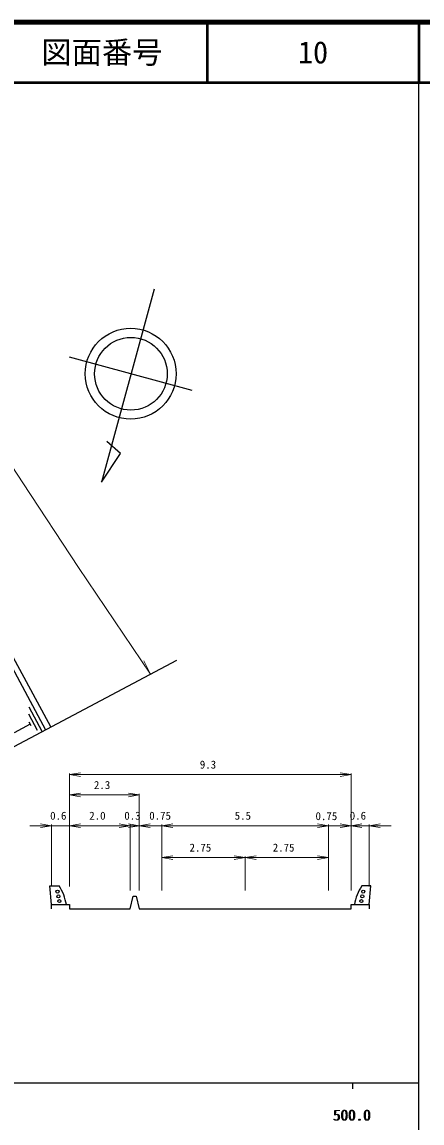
# Model space of a CAD drawing. Units: millimetres at full size, sheet at 1:1000, with parts at other scales. Extents: x 40000 to 680000, y 20000 to 380000.
# Drawn here: x 513408 to 579500, y 198357 to 380000 of the extents above; entities that cross this region are included whole.
import ezdxf
from ezdxf.enums import TextEntityAlignment as Align

# ---------------------------------------------------------------- set-up
doc = ezdxf.new("R2010")
doc.units = ezdxf.units.MM
doc.header["$LTSCALE"] = 1000
for name, color, linetype, lineweight in [('M-BGD', 7, 'Continuous', 25), ('M-BMK-OTRS', 5, 'Continuous', 25), ('M-BMK-SRVR', 3, 'Continuous', 25), ('M-STR-HTXT', 7, 'Continuous', 13), ('M-TTL', 2, 'Continuous', 140), ('M-TTL-BAND', 7, 'Continuous', 25), ('M-TTL-LINE', 7, 'Continuous', 50)]:
    doc.layers.add(name, color=color, linetype=linetype, lineweight=lineweight)
doc.layers.add('M-TTL-TXT', color=7, linetype='Continuous')
doc.styles.add('ＭＳ ゴシック', font='')
doc.styles.get('ＭＳ ゴシック').set_extended_font_data('MS Gothic')

# ---------------------------------------------------------------- blocks, each defined once
blk = doc.blocks.new('open_arrow')
at = {"color": 0, "linetype": 'Continuous', "lineweight": -2}
blk.add_lwpolyline([(7.5, 1.25), (0, 0), (7.5, -1.25)], dxfattribs=at)

msp = doc.modelspace()

# ---------------------------------------------------------------- linework, layer by layer
at = {"layer": 'M-BGD'}
for p, q in [((515973, 263137), (514552, 265779)), ((516753, 262954), (514607, 266944)), ((514734, 264174), (512092, 262752)), ((514900, 263866), (514568, 264482)), ((518284, 234377), (518034, 237462)), ((518034, 237462), (519534, 237462)), ((571035, 237462), (569535, 237462)), ((570784, 234377), (571035, 237462))]:
    msp.add_line(p, q, dxfattribs=at)
for points in [[(489493, 291949), (502930, 288081), (506761, 282803), (509145, 278362), (517284, 263234)], [(518154, 263694), (511236, 276556), (507733, 283131), (503766, 288732), (509727, 286477)], [(518284, 233696), (518284, 234377), (521284, 234377), (521284, 233696), (531284, 233696)], [(531284, 233696), (531784, 235788), (532284, 235788), (532784, 233696)], [(532784, 233696), (567784, 233696), (567784, 234377), (570784, 234377), (570784, 233696)]]:
    msp.add_lwpolyline(points, dxfattribs=at)
for centre in [(519277, 236528), (569792, 236528), (519430, 235748), (519583, 234967), (569486, 234967), (569639, 235748)]:
    msp.add_circle(centre, 250, dxfattribs=at)
for centre, start, end in [((513121, 233182), 8.91597, 33.7196), ((575948, 233182), 146.2804, 171.08403)]:
    msp.add_arc(centre, 7711, start, end, dxfattribs=at)
at = {"layer": 'M-BMK-OTRS'}
msp.add_line((468257, 237330), (539007, 274712), dxfattribs=at)
at = {"layer": 'M-BMK-SRVR'}
for p, q in [((535223, 335949), (526527, 304085)), ((541535, 319196), (521276, 324725)), ((529684, 308791), (527451, 310796)), ((526527, 304085), (529684, 308791))]:
    msp.add_line(p, q, dxfattribs=at)
for centre, radius in [((531365, 321971), 7500), ((531406, 321960), 6000)]:
    msp.add_circle(centre, radius, dxfattribs=at)
at = {"layer": 'M-STR-HTXT'}
for p, q in [((534623, 272396), (533546, 274602)), ((521284, 237377), (521284, 256020)), ((567784, 255840), (521284, 255840)), ((567784, 237377), (567784, 256020)), ((532784, 236696), (532784, 252651)), ((521284, 252471), (532784, 252471)), ((514684, 247408), (524884, 247408)), ((518284, 237377), (518284, 247588)), ((521284, 247408), (531284, 247408)), ((527684, 247408), (536384, 247408)), ((529184, 247408), (540134, 247408)), ((531284, 236696), (531284, 247588)), ((536534, 236696), (536534, 247588)), ((536534, 247408), (564034, 247408)), ((560434, 247408), (571384, 247408)), ((564034, 236696), (564034, 247588)), ((564184, 247408), (574384, 247408)), ((567784, 236696), (567784, 247588)), ((570784, 237377), (570784, 247588)), ((536534, 242142), (550284, 242142)), ((550284, 236696), (550284, 242322)), ((550284, 242142), (564034, 242142))]:
    msp.add_line(p, q, dxfattribs=at)
msp.add_lwpolyline([(403641, 340155), (428176, 339978), (437632, 339592), (444611, 339028), (451302, 338226), (458795, 337229), (463508, 336466), (469296, 335148), (476473, 333065), (482831, 331035), (488739, 328279), (492549, 326339), (495920, 324166), (498196, 322646), (500844, 320454), (503452, 318023), (505815, 315395), (507230, 313438), (509124, 310636), (513548, 303970), (522740, 289997), (534623, 272396)], dxfattribs=at)
at = {"layer": 'M-TTL'}
msp.add_line((680000, 380000), (40000, 380000), dxfattribs=at)
at = {"layer": 'M-TTL-BAND'}
for p, q in [((579000, 20000), (579000, 370000)), ((40000, 205000), (579000, 205000)), ((568000, 205000), (568000, 204000))]:
    msp.add_line(p, q, dxfattribs=at)
at = {"layer": 'M-TTL-LINE'}
for p, q in [((543997, 380000), (543997, 370000)), ((579000, 380000), (579000, 370000)), ((40000, 370000), (680000, 370000))]:
    msp.add_line(p, q, dxfattribs=at)

# ---------------------------------------------------------------- block references
at = {"layer": 'M-STR-HTXT', "xscale": 240, "yscale": 240}
for p in [(521284, 255840), (521284, 252471), (521284, 247408), (521284, 247408), (532784, 247408), (536534, 247408), (536534, 247408), (567784, 247408), (570784, 247408), (536534, 242142), (550284, 242142)]:
    msp.add_blockref('open_arrow', p, dxfattribs=at)
at = {"layer": 'M-STR-HTXT', "xscale": 240, "yscale": 240, "rotation": 180}
for p in [(567784, 255840), (532784, 252471), (518284, 247408), (531284, 247408), (531284, 247408), (532784, 247408), (564034, 247408), (564034, 247408), (567784, 247408), (550284, 242142), (564034, 242142)]:
    msp.add_blockref('open_arrow', p, dxfattribs=at)

# ---------------------------------------------------------------- texts
at = {"layer": 'M-STR-HTXT', "style": 'ＭＳ ゴシック'}
for s, p in [('9.3', (544139, 257487)), ('2.3', (526644, 254118)), ('0.6', (519407, 249055)), ('2.0', (525870, 249055)), ('0.3', (531662, 249055)), ('0.75', (536230, 249056)), ('5.5', (549898, 249055)), ('0.75', (563701, 248987)), ('0.6', (568907, 249055)), ('2.75', (542884, 243789)), ('2.75', (556634, 243789))]:
    msp.add_text(s, height=1320, dxfattribs=at).set_placement(p, align=Align.MIDDLE_CENTER)
at = {"layer": 'M-TTL-BAND', "style": 'ＭＳ ゴシック'}
for p in [(567844, 198195), (568000, 198195)]:
    msp.add_text('500.0', height=1833, dxfattribs=at).set_placement(p, align=Align.BOTTOM_CENTER)
at = {"layer": 'M-TTL-TXT', "style": 'ＭＳ ゴシック'}
for s, p in [('図面番号', (526622, 375000)), ('10', (561497, 375000))]:
    msp.add_text(s, height=3666, dxfattribs=at).set_placement(p, align=Align.MIDDLE_CENTER)

doc.saveas('drawing.dxf')
